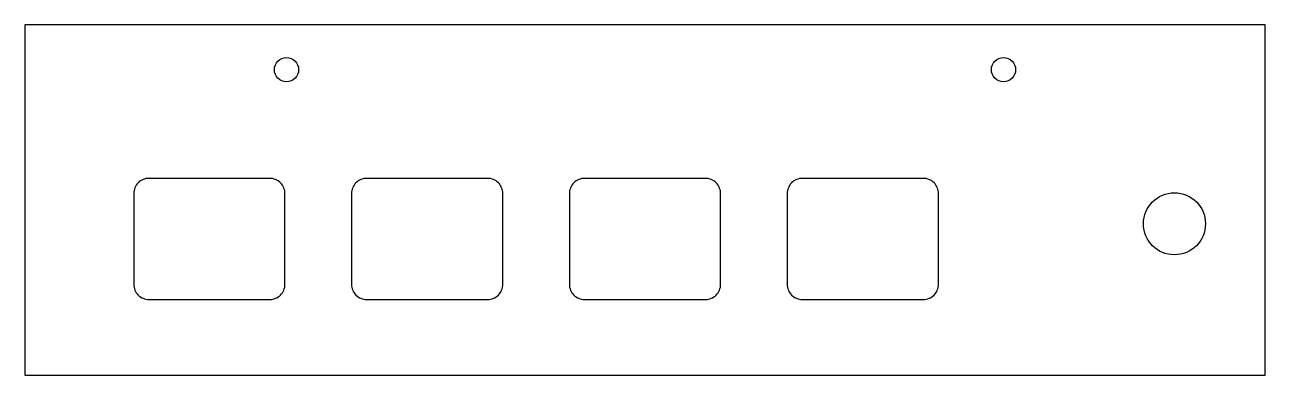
# Model space of a CAD drawing. Header units: millimetres. Extents: x 0 to 410, y 0 to 116.
import ezdxf

# ---------------------------------------------------------------- set-up
doc = ezdxf.new("R2010")
doc.units = ezdxf.units.MM
doc.layers.add('CUT', color=7, linetype='CONTINUOUS')

msp = doc.modelspace()

# ---------------------------------------------------------------- linework, layer by layer
at = {"layer": 'CUT'}
msp.add_lwpolyline([(0, 0), (410, 0), (410, 115.71), (0, 115.71)], close=True, dxfattribs=at)
for points in [[(41, 25), (81, 25, 0.414214), (86, 30), (86, 60, 0.414214), (81, 65), (41, 65, 0.414214), (36, 60), (36, 30, 0.414214)], [(113, 25), (153, 25, 0.414214), (158, 30), (158, 60, 0.414214), (153, 65), (113, 65, 0.414214), (108, 60), (108, 30, 0.414214)], [(185, 25), (225, 25, 0.414214), (230, 30), (230, 60, 0.414214), (225, 65), (185, 65, 0.414214), (180, 60), (180, 30, 0.414214)], [(257, 25), (297, 25, 0.414214), (302, 30), (302, 60, 0.414214), (297, 65), (257, 65, 0.414214), (252, 60), (252, 30, 0.414214)]]:
    msp.add_lwpolyline(points, format="xyb", close=True, dxfattribs=at)
for centre, radius in [((86.5, 100.91), 4), ((323.5, 100.91), 4), ((380, 50), 10.25)]:
    msp.add_circle(centre, radius, dxfattribs=at)

doc.saveas('drawing.dxf')
